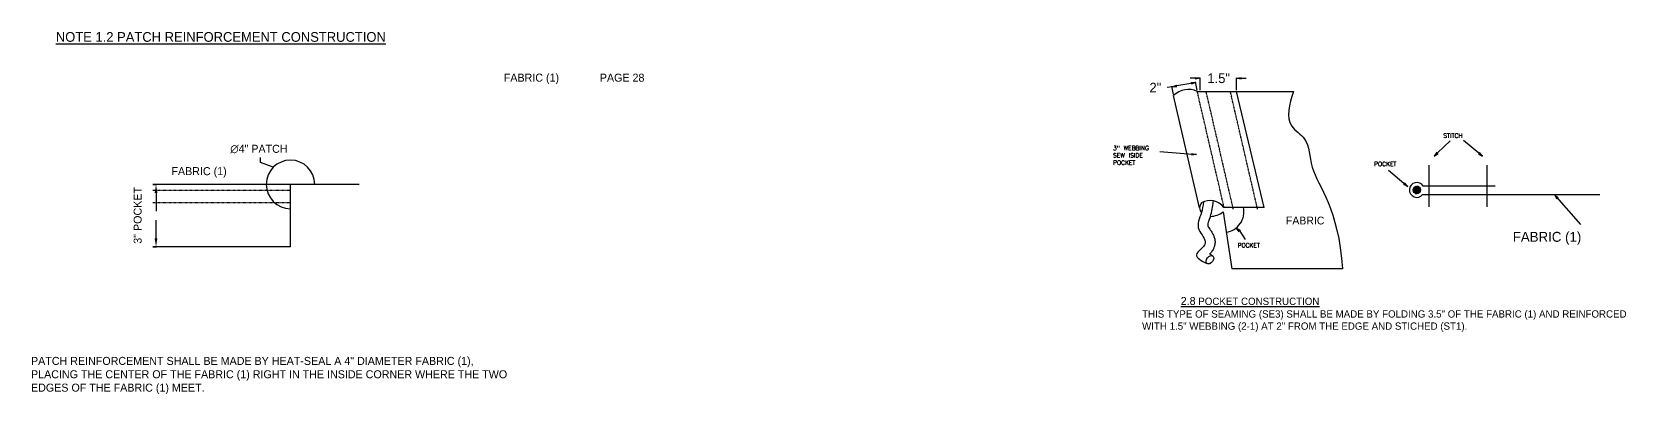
# Model space of a CAD drawing. Header units: inches. Extents: x -1914 to 19746, y -1697 to -663.
# Drawn here: x 18349 to 19006, y -1405 to -1256 of the extents above; entities that cross this region are included whole.
import ezdxf

# ---------------------------------------------------------------- set-up
doc = ezdxf.new("R2010")
doc.units = ezdxf.units.IN
doc.header["$MEASUREMENT"] = 0
doc.linetypes.add('HIDDEN', pattern=[0.375, 0.25, -0.125])
for name, color, linetype in [('DIMENSION', 7, 'Continuous'), ('FINISH', 1, 'Continuous'), ('Object', 7, 'Continuous'), ('STECH', 7, 'HIDDEN'), ('TEXT', 7, 'Continuous')]:
    doc.layers.add(name, color=color, linetype=linetype)
doc.styles.add('style1', font='txt.shx')

# ---------------------------------------------------------------- blocks, each defined once
blk = doc.blocks.new('_OPEN')
at = {"color": 0, "linetype": 'ByBlock'}
for p, q in [((-1, 0.17), (0, 0)), ((0, 0), (-1, -0.17)), ((0, 0), (-1, 0))]:
    blk.add_line(p, q, dxfattribs=at)

msp = doc.modelspace()

# ---------------------------------------------------------------- hatches: boundary and pattern name
at = {"layer": 'Object'}
h = msp.add_hatch(dxfattribs=at)
h.set_pattern_fill('ANSI35', color=256, scale=2, style=0)
h.set_pattern_definition([(135, (32723.40154, -232.5489), (0.35355339, 0.35355339), []), (135, (32723.048, -232.5489), (0.35355339, 0.35355339), [0.625, -0.125, 0, -0.125])])
h.paths.add_polyline_path([(18918.32815, -1321.317, -1), (18921.45031, -1321.317, -1)])

# ---------------------------------------------------------------- linework, layer by layer
at = {"layer": 'DIMENSION'}
for p, q in [((18828.47656, -1275.3502), (18826.47656, -1275.3502)), ((18830.47656, -1280.24956), (18830.47656, -1275.1002)), ((18845.47946, -1280.27325), (18845.47946, -1275.1002)), ((18847.47946, -1275.3502), (18849.47946, -1275.3502)), ((18818.94572, -1278.83395), (18816.97609, -1279.18118)), ((18819.49898, -1281.97235), (18818.90231, -1278.58775)), ((18826.71591, -1277.46416), (18820.91534, -1278.48673)), ((18829.2388, -1280.25533), (18828.64213, -1276.87073)), ((18829.32561, -1280.74774), (18869.00688, -1280.81041)), ((18856.88048, -1328.51344), (18845.47946, -1280.77325)), ((18830.27751, -1328.63109), (18819.58578, -1282.46476)), ((18443.02911, -1309.95605), (18443.02911, -1307.95605)), ((18813.90095, -1305.52999), (18828.98652, -1306.76359)), ((18448.28491, -1311.97106), (18443.02911, -1309.95605)), ((18924.81068, -1311.10595), (18924.81068, -1328.29485)), ((18948.75491, -1311.10595), (18948.75491, -1328.29485)), ((18952.26291, -1319.75622), (18922.52643, -1319.75622)), ((18922.28768, -1323.22443), (18995.35187, -1323.22443)), ((18889.17895, -1353.86472), (18843.5423, -1353.86472))]:
    msp.add_line(p, q, dxfattribs=at)
msp.add_open_spline([(18869.00688, -1280.81041), (18867.35904, -1286.11877), (18864.83952, -1294.23516), (18875.99833, -1300.52121), (18874.72087, -1315.52981), (18887.64459, -1328.75552), (18889.17895, -1353.86472)], degree=3, knots=[0, 0, 0, 0, 14.240846459, 21.774003175, 33.094686451, 54.31453769, 54.31453769, 54.31453769, 54.31453769], dxfattribs=at)
at = {"layer": 'FINISH'}
for p, q in [((18455.35598, -1319.04213), (18398.54054, -1319.04213)), ((18455.35598, -1344.68755), (18455.35598, -1319.04213)), ((18483.70989, -1319.04213), (18455.35598, -1319.04213)), ((18455.35598, -1344.68755), (18398.54054, -1344.68755))]:
    msp.add_line(p, q, dxfattribs=at)
msp.add_arc((18455.35598, -1319.04213), 10, 0, 270, dxfattribs=at)
at = {"layer": 'Object'}
msp.add_line((18856.88512, -1328.51344), (18840.36006, -1328.51344), dxfattribs=at)
at = {"layer": 'Object', "ltscale": 0.01}
for p, q in [((18844.03826, -1328.51344), (18844.03826, -1329.29327)), ((18854.03826, -1328.51344), (18854.03826, -1329.29327))]:
    msp.add_line(p, q, dxfattribs=at)
at = {"layer": 'Object'}
msp.add_circle((18919.88923, -1321.317), 1.56108, dxfattribs=at)
for centre, radius, start, end in [((18825.68268, -1288.62467), 8.66698, 65.34660731, 134.70545967), ((18919.88923, -1321.317), 3.06445, 30.61842421, 321.50552624), ((18833.14283, -1328.63109), 2.86532, 134.87180629, 225.12819371), ((18834.61189, -1333.00846), 7.29703, 38.0251216, 118.57835487)]:
    msp.add_arc(centre, radius, start, end, dxfattribs=at)
at = {"layer": 'Object', "ltscale": 0.01}
for centre, radius, start, end in [((18810.94795, -1324.01845), 21.23902, 341.7728246, 353.56472258), ((18793.59157, -1321.49917), 42.58277, 345.39634236, 353.73103844), ((18839.99917, -1330.30703), 8.58175, 278.55331621, 12.0637862)]:
    msp.add_arc(centre, radius, start, end, dxfattribs=at)
at = {"layer": 'STECH', "ltscale": 0.15}
for p, q in [((18840.38639, -1328.50767), (18829.32561, -1280.74774)), ((18844.03826, -1328.51344), (18832.97747, -1280.75351)), ((18854.03826, -1328.51344), (18842.98113, -1280.7693))]:
    msp.add_line(p, q, dxfattribs=at)
at = {"layer": 'STECH', "ltscale": 0.015}
for p, q in [((18455.35598, -1321.54213), (18398.54054, -1321.54213)), ((18455.35598, -1326.68324), (18398.54054, -1326.68324))]:
    msp.add_line(p, q, dxfattribs=at)
at = {"layer": 'TEXT'}
for p, q in [((18928.41342, -1306.03978), (18933.59962, -1301.12951)), ((18945.47484, -1306.20661), (18939.14311, -1300.94469)), ((18914.58382, -1318.60501), (18908.25209, -1313.34308)), ((18398.60304, -1319.04213), (18400.09362, -1319.04213)), ((18399.91362, -1322.54213), (18399.91362, -1330.02484)), ((18987.56872, -1335.54158), (18976.63318, -1323.22443)), ((18399.91362, -1341.18755), (18399.91362, -1333.70484)), ((18846.87913, -1338.3231), (18849.15603, -1341.76059)), ((18398.60304, -1344.68755), (18400.09362, -1344.68755))]:
    msp.add_line(p, q, dxfattribs=at)
at = {"layer": 'TEXT', "ltscale": 0.015}
msp.add_line((18839.99917, -1330.30703), (18843.5423, -1353.86472), dxfattribs=at)
msp.add_arc((18834.45629, -1323.33641), 8.90578, 272.20289065, 308.49091099, dxfattribs=at)
msp.add_ellipse((18834.54264, -1350.07166), major_axis=(-1.17648, -1.55278), ratio=0.664169114, dxfattribs=at)
msp.add_spline([(18831.12128, -1330.66171), (18829.99532, -1337.63514), (18832.58827, -1343.33449), (18828.95815, -1347.99758), (18833.36616, -1351.62444)], degree=3, dxfattribs=at)
msp.add_open_spline([(18834.79862, -1332.23561), (18834.66544, -1332.54677), (18834.53838, -1332.84388), (18834.19084, -1333.68271), (18834.00127, -1334.18206), (18833.74409, -1335.02193), (18833.67845, -1335.35877), (18833.64423, -1335.75398), (18833.649, -1335.86675), (18833.66717, -1336.00704), (18833.67701, -1336.05122), (18833.6963, -1336.11417), (18833.70282, -1336.133), (18833.7229, -1336.18447), (18833.74648, -1336.23867), (18833.82651, -1336.39449), (18833.88188, -1336.49362), (18834.09028, -1336.83869), (18834.28578, -1337.13074), (18834.7487, -1337.80954), (18835.01602, -1338.19594), (18835.52062, -1339.01142), (18835.75489, -1339.41824), (18836.1519, -1340.28264), (18836.32034, -1340.71604), (18836.55534, -1341.62951), (18836.63347, -1342.09038), (18836.67093, -1343.09), (18836.62762, -1343.62868), (18836.45593, -1344.36956), (18836.39643, -1344.57395), (18836.26541, -1344.95373), (18836.19334, -1345.13244), (18835.96542, -1345.63766), (18835.79852, -1345.93332), (18835.31101, -1346.69682), (18834.98436, -1347.09278), (18834.5949, -1347.52636), (18834.51725, -1347.61037), (18834.44067, -1347.69146)], degree=3, knots=[0, 0, 0, 0, 0.931010792, 0.931010792, 2.768327683, 2.768327683, 4.605644574, 4.605644574, 5.849353426, 5.849353426, 6.680428822, 6.680428822, 7.034431347, 7.034431347, 7.597970655, 7.597970655, 8.161509963, 8.161509963, 9.283044944, 9.283044944, 10.404579926, 10.404579926, 11.309088351, 11.309088351, 12.035661757, 12.035661757, 12.638072913, 12.638072913, 13.240484069, 13.240484069, 13.470728953, 13.470728953, 13.700973837, 13.700973837, 14.161463605, 14.161463605, 15.024507011, 15.024507011, 15.242368293, 15.242368293, 15.242368293, 15.242368293], dxfattribs=at)
msp.add_open_spline([(18834.44067, -1347.69146), (18834.66553, -1347.80433), (18834.90001, -1347.92044), (18835.83509, -1348.60328)], degree=3, dxfattribs=at)
at = {"layer": 'TEXT'}
for points in [[(18399.33029, -1322.54213), (18400.49696, -1322.54213), (18399.91362, -1319.04213)], [(18399.33029, -1341.18755), (18400.49696, -1341.18755), (18399.91362, -1344.68755)]]:
    msp.add_solid(points, dxfattribs=at)

# ---------------------------------------------------------------- block references
at = {"layer": 'DIMENSION', "xscale": 2, "yscale": 2, "zscale": 2}
msp.add_blockref('_OPEN', (18830.47656, -1275.3502), dxfattribs=at)
at = {"layer": 'DIMENSION', "yscale": 2, "zscale": 2}
for p, xscale, rotation in [((18845.47946, -1275.3502), 2, 180), ((18818.94572, -1278.83395), 1.999999999999538, 189.9978646467027), ((18828.68554, -1277.11694), 1.999999999999538, 9.997864646702709), ((18828.98652, -1306.76359), 1.999999999999963, 355.3251415488494), ((18976.63318, -1323.22443), -1.999999999999789, 310.7606201420542)]:
    msp.add_blockref('_OPEN', p, dxfattribs=dict(at, xscale=xscale, rotation=rotation))
at = {"layer": 'TEXT', "yscale": 2, "zscale": 2}
for p, xscale, rotation in [((18927.0209, -1307.47536), -2.000000000000007, 45.87220988262555), ((18947.0209, -1307.47536), -2.00000000000005, 140.6265026176156), ((18916.12988, -1319.87375), -2.00000000000005, 140.6265026176156), ((18845.40263, -1336.97404), 1.999999999999846, 137.5824709448614)]:
    msp.add_blockref('_OPEN', p, dxfattribs=dict(at, xscale=xscale, rotation=rotation))

# ---------------------------------------------------------------- texts
at = {"layer": 'DIMENSION'}
for s, height, p in [('FABRIC (1)', 3.3, (18406.26267, -1315.23788)), ('FABRIC', 3.232202, (18865.91439, -1335.53715))]:
    msp.add_text(s, height=height, dxfattribs=at).set_placement(p)
at = {"layer": 'DIMENSION', "attachment_point": 5}
for s, insert, char_height in [('1.5"', (18838.17714, -1275.3502), 4), ('2"', (18812.05942, -1279.18118), 4), ('∅4" PATCH', (18442.35588, -1304.49415), 3.3)]:
    msp.add_mtext(s, dxfattribs=dict(at, insert=insert, char_height=char_height))
at = {"layer": 'DIMENSION', "insert": (18392.35367, -1331.79315), "char_height": 3.3, "attachment_point": 5, "rotation": 90}
msp.add_mtext('3" POCKET', dxfattribs=at)
at = {"layer": 'DIMENSION', "linetype": 'Continuous', "insert": (18959.46647, -1338.58742), "char_height": 4.087834, "width": 37.7677724, "attachment_point": 1}
msp.add_mtext('FABRIC (1)', dxfattribs=at)
at = {"layer": 'TEXT', "ltscale": 0.015, "style": 'style1'}
for s, p in [('STITCH', (18930.82083, -1299.84556)), ('POCKET', (18902.26894, -1311.51274)), ('POCKET', (18845.9735, -1345.00013))]:
    msp.add_text(s, height=1.791136, dxfattribs=at).set_placement(p)
at = {"layer": 'TEXT', "char_height": 3.3, "attachment_point": 1}
for s, insert, width in [('\\pt91.8192;{\\H1.333x;\\C0;  \\H0.9093x; \\LNOTE 1.2 PATCH REINFORCEMENT CONSTRUCTION\\l\\C256;}', (18353.83812, -1256.32823), 268.5928873), ('FABRIC (1)^I ^IPAGE 28', (18543.33544, -1273.45348), 210.3834797), ('\\pt91.8192;{\\C0;             \\L2.8\\H0.9091x; POCKET CONSTRUCTION\\l\\PTHIS TYPE OF SEAMING (SE3) SHALL BE MADE BY FOLDING 3.5" OF THE FABRIC (1) AND REINFORCED WITH 1.5" WEBBING (2-1) AT 2" FROM THE EDGE AND STICHED (ST1). }', (18806.57777, -1365.38158), 210.3834797), ('\\pt91.8192;{\\H1x;\\C0;PATCH REINFORCEMENT SHALL BE MADE BY HEAT-SEAL A 4" DIAMETER FABRIC (1), PLACING THE CENTER OF THE FABRIC (1) RIGHT IN THE INSIDE CORNER WHERE THE TWO EDGES OF THE FABRIC (1) MEET.\\C256;}', (18348.35447, -1390.06821), 198.8767712)]:
    msp.add_mtext(s, dxfattribs=dict(at, insert=insert, width=width))
at = {"layer": 'TEXT', "ltscale": 0.01, "insert": (18794.6206, -1303.19491), "char_height": 1.7911358, "width": 18.4848835, "attachment_point": 1, "style": 'style1'}
msp.add_mtext('3" WEBBING SEW ISIDE POCKET', dxfattribs=at)

doc.saveas('drawing.dxf')
